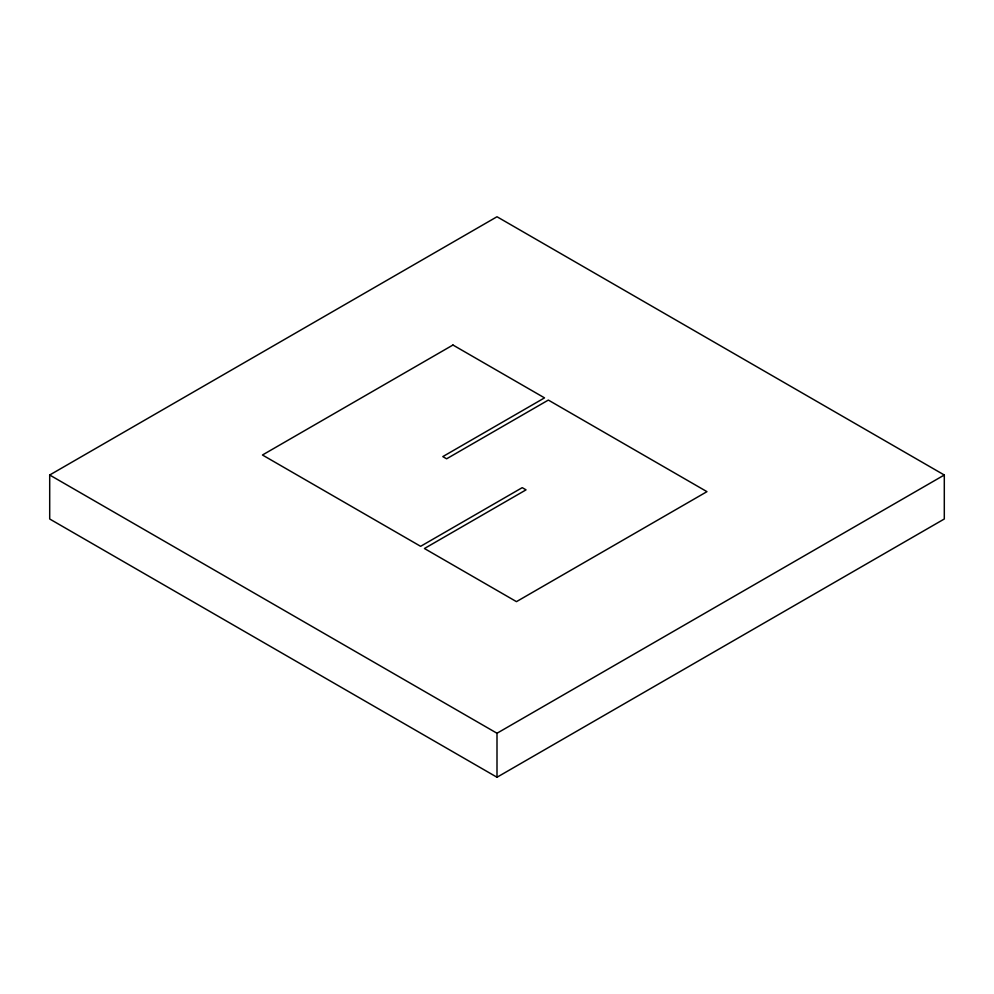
<?xml version="1.0" encoding="UTF-8"?>
<svg xmlns="http://www.w3.org/2000/svg" width="994" height="994" viewBox="0 0 994 994"><rect width="100%" height="100%" fill="white"/><g stroke="black" fill="none" stroke-linecap="round" stroke-linejoin="round"><path stroke-width="1.49" d="M49.7 475.008L497 216.754L944.3 475.008L944.3 518.992L497 777.246L49.7 518.992L49.7 475.008L497 733.249L944.3 475.008M497 733.249L497 777.246M452.953 345.017L262.453 455.003L420.624 546.315L522.223 487.656L526.037 489.856L424.438 548.514L516.458 601.643L706.958 491.657L548.34 400.073L446.604 458.806L442.802 456.606L544.526 397.873L452.953 345.017"/></g></svg>
